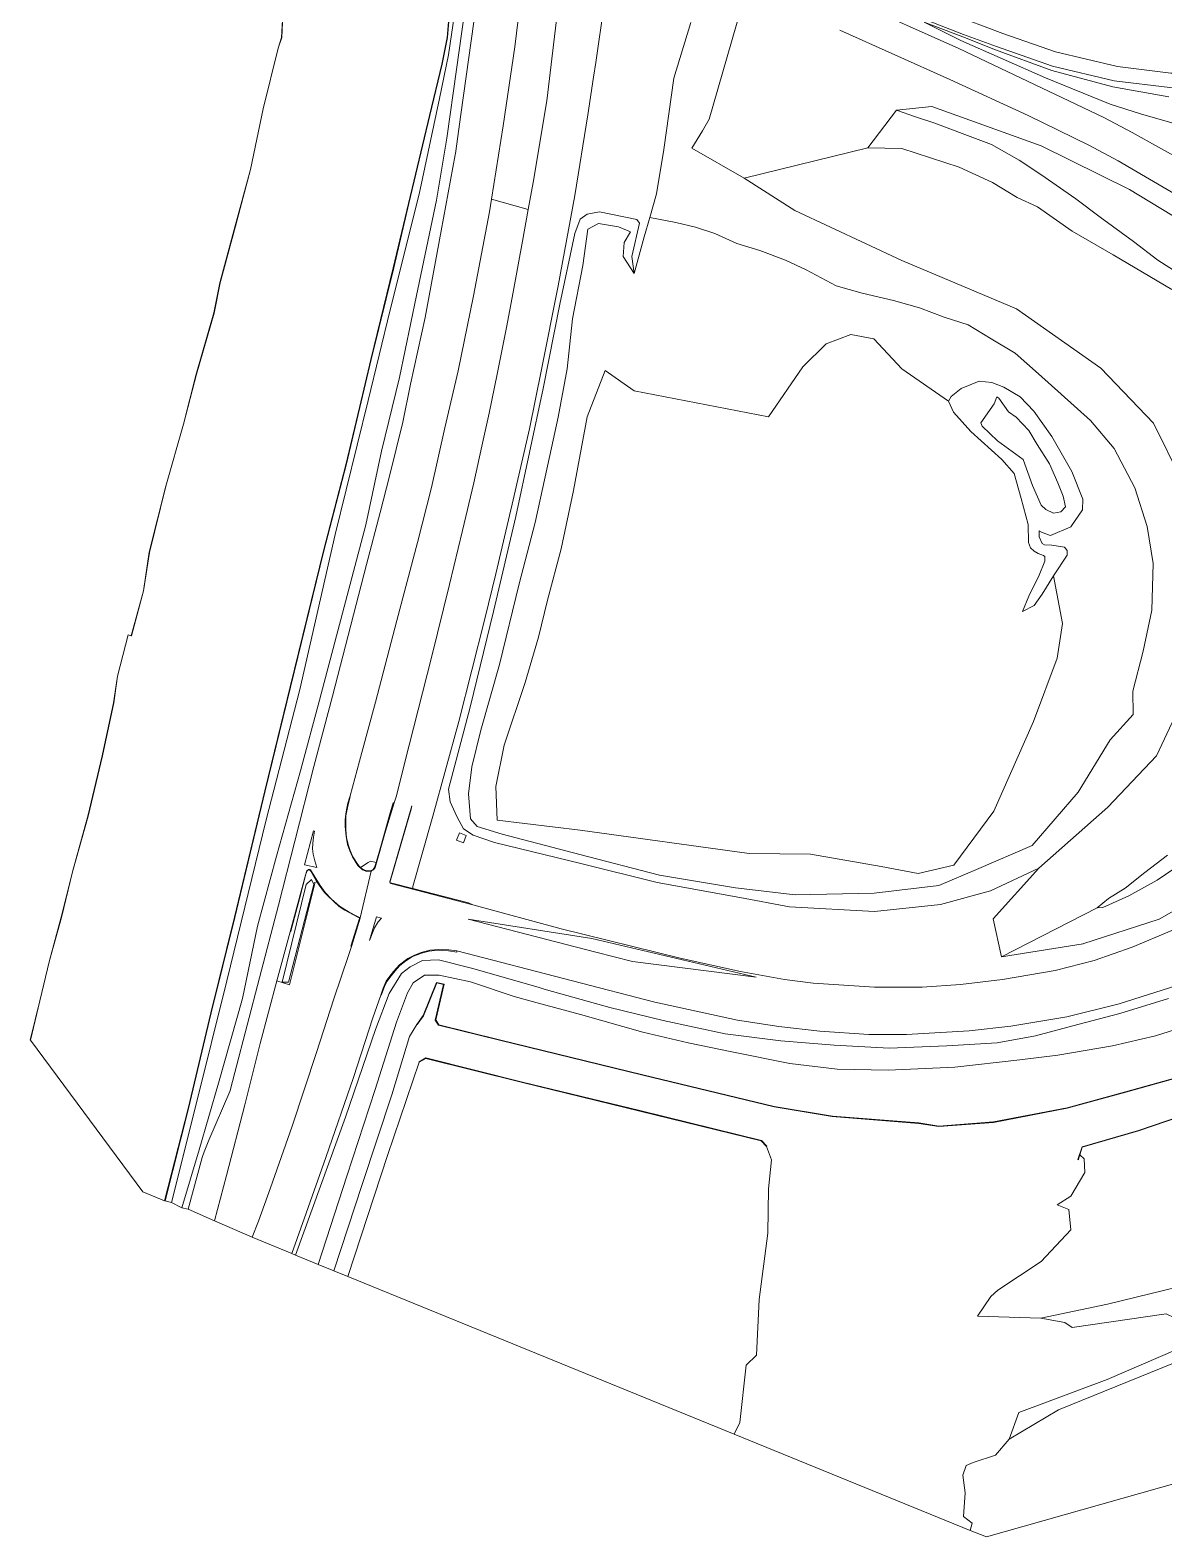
# Model space of a CAD drawing. Header units: metres. Extents: x 112942 to 118371, y 496117 to 499046.
# Drawn here: x 112942.3 to 113218.4, y 498330 to 498697 of the extents above; entities that cross this region are included whole.
import ezdxf

# ---------------------------------------------------------------- set-up
doc = ezdxf.new("R2010")
doc.units = ezdxf.units.M
doc.layers.add('B-WE-OG-TOPOKAART-G', color=253, linetype='Continuous', lineweight=18)

msp = doc.modelspace()

# ---------------------------------------------------------------- linework, layer by layer
at = {"layer": 'B-WE-OG-TOPOKAART-G'}
for points in [[(113029.065, 498465.331, 1.388), (113028.336, 498463.69, 1.379), (113027.718, 498461.964, 1.385), (113025.751, 498456.472, 1.343), (113021.054, 498441.873, 1.367), (113014.373, 498422.439, 1.289), (113009.534, 498408.846, 1.229), (113006.064, 498399.019, 1.214), (112996.396, 498403.022, 1.077), (112997.917, 498406.924, 1.148), (113000.878, 498415.043, 1.148), (113006.136, 498430.036, 1.151), (113012.04, 498447.95, 1.16), (113016.294, 498461.085, 1.175), (113019.871, 498471.591, 1.157), (113020.563, 498473.796, 1.184), (113022.719, 498480.671, 1.157), (113022.672, 498480.821, 1.157), (113025.414, 498492.143, 1.142), (113025.971, 498492.488, 1.157), (113026.313, 498493.043, 1.157), (113028.907, 498501.87, 1.172), (113030.987, 498508.776, 1.166), (113031.424, 498510.226, 1.142), (113034.643, 498522.817, 1.1), (113040.071, 498544.22, 1.091), (113044.437, 498561.942, 1.183), (113047.66, 498575.1, 1.183), (113050.347, 498586.78, 1.192), (113052.312, 498595.656, 1.168), (113054.082, 498603.75, 1.153), (113056.076, 498613.191, 1.126), (113058.365, 498624.563, 1.147), (113059.953, 498633.148, 1.168), (113062.235, 498645.606, 1.132), (113063.63, 498653.295, 1.094), (113064.826, 498659.887, 1.132), (113068.195, 498679.806, 1.159), (113082.471, 498799.805, 1.138)], [(113082.471, 498799.805, 1.138), (113068.195, 498679.806, 1.159), (113064.826, 498659.887, 1.132), (113063.63, 498653.295, 1.094), (113054.652, 498655.85, 1.034), (113057.486, 498673.684, 1.048), (113060.333, 498692.936, 1.009), (113063.104, 498715.67, 1.009), (113066.367, 498751.647, 0.988), (113067.536, 498767.452, 1.105), (113068.309, 498781.555, 1.117), (113068.5, 498787.064, 1.097), (113078.165, 498796.347, 0.932), (113082.501, 498800.222, 1.067), (113082.471, 498799.805, 1.138)], [(113063.104, 498715.67, 1.009), (113060.333, 498692.936, 1.009), (113057.486, 498673.684, 1.048), (113054.652, 498655.85, 1.034), (113054.157, 498652.733, 1.048), (113050.319, 498632.275, 1.048), (113046.565, 498613.995, 1.009), (113043.297, 498600.116, 0.985), (113040.045, 498585.627, 0.985), (113036.639, 498572.18, 1.006), (113031.64, 498553.199, 0.944), (113026.438, 498533.324, 1.001), (113023.116, 498521.05, 1.022), (113020.243, 498510.494, 1.022), (113020.175, 498510.267, 1.067), (113019.72, 498508.739, 0.992), (113019.485, 498507.518, 0.989), (113019.213, 498506.127, 0.983), (113019.028, 498504.651, 0.98), (113019.022, 498503.068, 0.98), (113019.248, 498500.707, 0.971), (113019.6, 498498.618, 1.01), (113020.148, 498497.096, 1.007), (113020.824, 498495.614, 1.049), (113022.129, 498493.557, 1.064), (113023.247, 498492.501, 1.064), (113024.327, 498492.101, 1.124), (113025.414, 498492.143, 1.142), (113022.672, 498480.821, 1.157), (113021.869, 498481.214, 1.157), (113020.02, 498482.175, 1.157), (113017.637, 498483.67, 1.157), (113015.697, 498485.347, 1.157), (113014.193, 498486.961, 1.157), (113012.976, 498488.685, 1.16), (113011.508, 498491.038, 1.166), (113010.594, 498492.48, 1.145), (113010.431, 498492.589, 1.142), (113010.1, 498492.588, 1.136), (113009.711, 498492.23, 1.136), (113009.343, 498491.218, 1.142), (113005.66, 498477.403, 1.099), (113002.394, 498465.461, 1.127)], [(113045.07, 498709.924, -0.494), (113043.904, 498695.198, -0.494), (113042.597, 498688.741, -0.494), (113039.544, 498676.212, -0.494), (113034.457, 498654.812, -0.494), (113030.76, 498639.134, -0.494), (113025.317, 498616.792, -0.494), (113022.499, 498605.077, -0.494), (113019.175, 498591.099, -0.494), (113013.737, 498570.178, -0.494), (113005.656, 498537.019, -0.494), (112999.463, 498511.753, -0.494), (112992.094, 498480.926, -0.494), (112986.334, 498457.653, -0.494), (112980.776, 498434.349, -0.494), (112975.066, 498411.846, -0.494), (112969.736, 498414.051, -0.494), (112942.361, 498451.021, -0.326), (112944.689, 498460.534, -0.309), (112947.037, 498470.382, -0.288), (112949.917, 498480.902, -0.287), (112952.667, 498491.958, -0.218), (112956.41, 498505.552, -0.359), (112959.944, 498520.271, -0.28), (112962.688, 498533.189, -0.193), (112963.611, 498539.646, -0.221), (112966.2, 498549.685, -0.103), (112966.99, 498549.443, -0.284), (112969.96, 498560.402, -0.37), (112971.379, 498569.808, -0.303), (112975.396, 498585.925, -0.364), (112979.685, 498601.022, -0.293), (112982.839, 498613.197, -0.332), (112987.141, 498628.109, -0.33), (112988.586, 498635.42, -0.361), (112992.296, 498649.292, -0.437), (112996.009, 498663.036, -0.379), (112999.103, 498677.818, -0.308), (113002.753, 498692.614, -0.341), (113003.579, 498695.233, -0.299), (113003.954, 498702.334, -0.323)], [(113045.17, 498709.916, -0.213), (113044.003, 498695.184, -0.22), (113042.695, 498688.719, -0.223), (113039.641, 498676.189, -0.207), (113034.554, 498654.789, -0.207), (113030.857, 498639.111, -0.21), (113025.414, 498616.768, -0.22), (113022.596, 498605.054, -0.197), (113019.272, 498591.075, -0.21), (113013.834, 498570.154, -0.183), (113005.753, 498536.995, -0.187), (112999.56, 498511.729, -0.14), (112992.191, 498480.902, -0.173), (112986.431, 498457.629, -0.127), (112980.873, 498434.325, -0.09), (112975.163, 498411.821, -0.153), (112975.066, 498411.846, -0.494), (112980.776, 498434.349, -0.494), (112986.334, 498457.653, -0.494), (112992.094, 498480.926, -0.494), (112999.463, 498511.753, -0.494), (113005.656, 498537.019, -0.494), (113013.737, 498570.178, -0.494), (113019.175, 498591.099, -0.494), (113022.499, 498605.077, -0.494), (113025.317, 498616.792, -0.494), (113030.76, 498639.134, -0.494), (113034.457, 498654.812, -0.494), (113039.544, 498676.212, -0.494), (113042.597, 498688.741, -0.494), (113043.904, 498695.198, -0.494), (113045.07, 498709.924, -0.494)], [(113045.702, 498700.883, -0.25), (113044.241, 498690.962, -0.193), (113041.984, 498680.386, -0.213), (113037.036, 498657.034, -0.157), (113029.99, 498628.913, -0.263), (113024.681, 498606.803, -0.27), (113016.585, 498574.154, -0.26), (113007.975, 498536.42, -0.203), (112999.796, 498504.646, -0.153), (112990.218, 498465.413, -0.177), (112982.68, 498435.088, -0.153), (112976.758, 498411.471, -0.153), (112975.163, 498411.821, -0.153), (112980.873, 498434.325, -0.09), (112986.431, 498457.629, -0.127), (112992.191, 498480.902, -0.173), (112999.56, 498511.729, -0.14), (113005.753, 498536.995, -0.187), (113013.834, 498570.154, -0.183), (113019.272, 498591.075, -0.21), (113022.596, 498605.054, -0.197), (113025.414, 498616.768, -0.22), (113030.857, 498639.111, -0.21), (113034.554, 498654.789, -0.207), (113039.641, 498676.189, -0.207), (113042.695, 498688.719, -0.223), (113044.003, 498695.184, -0.22), (113045.17, 498709.916, -0.213)], [(113048.775, 498706.012, 0.777), (113046.188, 498687.394, 0.73), (113043.817, 498670.688, 0.753), (113041.275, 498655.613, 0.86), (113036.385, 498632.366, 0.837), (113032.261, 498612.386, 0.82), (113027.927, 498594.488, 0.837), (113024.073, 498576.549, 0.937), (113018.395, 498555.011, 0.933), (113012.794, 498533.828, 0.85), (113008.198, 498516.608, 0.903), (113002.305, 498495.839, 0.887), (112997.698, 498478.797, 0.863), (112994.014, 498461.135, 0.863), (112988.204, 498440.555, 0.837), (112983.507, 498424.248, 0.847), (112979.235, 498410.122, 0.79), (112976.758, 498411.471, -0.153), (112982.68, 498435.088, -0.153), (112990.218, 498465.413, -0.177), (112999.796, 498504.646, -0.153), (113007.975, 498536.42, -0.203), (113016.585, 498574.154, -0.26), (113024.681, 498606.803, -0.27), (113029.99, 498628.913, -0.263), (113037.036, 498657.034, -0.157), (113041.984, 498680.386, -0.213), (113044.241, 498690.962, -0.193), (113045.702, 498700.883, -0.25)], [(113051.021, 498703.654, 0.823), (113047.221, 498676.463, 0.883), (113045.904, 498666.945, 0.889), (113045.799, 498666.658, 0.892), (113042.457, 498648.091, 0.925), (113038.567, 498626.981, 0.961), (113034.973, 498610.76, 1.006), (113033.064, 498601.495, 1.006), (113029.869, 498588.361, 1.006), (113027.565, 498579.484, 1.006), (113024.221, 498566.821, 1), (113015.925, 498534.787, 0.971), (113011.436, 498517.686, 1.013), (113006.783, 498499.491, 0.971), (113002.778, 498483.872, 0.983), (112998.168, 498466.137, 0.98), (112992.187, 498443.091, 1.001), (112991.057, 498438.754, 1.034), (112990.977, 498438.485, 1.034), (112985.817, 498426.668, 0.935), (112984.704, 498423.83, 0.938), (112984.212, 498422.391, 0.953), (112980.789, 498409.788, 0.908), (112979.235, 498410.122, 0.79), (112983.507, 498424.248, 0.847), (112988.204, 498440.555, 0.837), (112994.014, 498461.135, 0.863), (112997.698, 498478.797, 0.863), (113002.305, 498495.839, 0.887), (113008.198, 498516.608, 0.903), (113012.794, 498533.828, 0.85), (113018.395, 498555.011, 0.933), (113024.073, 498576.549, 0.937), (113027.927, 498594.488, 0.837), (113032.261, 498612.386, 0.82), (113036.385, 498632.366, 0.837), (113041.275, 498655.613, 0.86), (113043.817, 498670.688, 0.753), (113046.188, 498687.394, 0.73), (113048.775, 498706.012, 0.777)], [(113143.371, 498706.298, 6.571), (113169.678, 498695.967, 6.044), (113177.662, 498693.005, 5.862), (113191.33, 498688.198, 5.507), (113206.32, 498684.652, 5.131), (113219.903, 498683.067, 4.797), (113233.319, 498682.992, 4.466)], [(113300.948, 498699.876, 2.686), (113291.835, 498696.686, 2.95), (113278.904, 498691.765, 3.357), (113267.177, 498688.079, 3.647), (113255.116, 498685.331, 3.929), (113243.154, 498683.739, 4.209), (113233.319, 498682.992, 4.466), (113219.903, 498683.067, 4.797), (113206.32, 498684.652, 5.131), (113191.33, 498688.198, 5.507), (113177.662, 498693.005, 5.862), (113169.678, 498695.967, 6.044), (113143.371, 498706.298, 6.571)], [(112942.361, 498451.021, -0.326), (112942.312, 498451.033, 0.064), (112944.64, 498460.546, 0.064), (112946.989, 498470.394, 0.064), (112949.869, 498480.915, 0.064), (112952.619, 498491.971, 0.064), (112956.362, 498505.564, 0.064), (112959.895, 498520.282, 0.064), (112962.639, 498533.198, 0.064), (112963.562, 498539.656, 0.064), (112966.165, 498549.748, 0.064), (112966.955, 498549.506, 0.064), (112969.911, 498560.412, 0.064), (112971.33, 498569.818, 0.064), (112975.348, 498585.938, 0.064), (112979.637, 498601.035, 0.064), (112982.791, 498613.21, 0.064), (112987.092, 498628.121, 0.064), (112988.537, 498635.431, 0.064), (112992.248, 498649.305, 0.064), (112995.96, 498663.048, 0.064), (112999.054, 498677.829, 0.064), (113002.705, 498692.628, 0.064), (113003.529, 498695.242, 0.064), (113003.904, 498702.34, 0.064)], [(113003.954, 498702.334, -0.323), (113003.579, 498695.233, -0.299), (113002.753, 498692.614, -0.341), (112999.103, 498677.818, -0.308), (112996.009, 498663.036, -0.379), (112992.296, 498649.292, -0.437), (112988.586, 498635.42, -0.361), (112987.141, 498628.109, -0.33), (112982.839, 498613.197, -0.332), (112979.685, 498601.022, -0.293), (112975.396, 498585.925, -0.364), (112971.379, 498569.808, -0.303), (112969.96, 498560.402, -0.37), (112966.99, 498549.443, -0.284), (112966.2, 498549.685, -0.103), (112963.611, 498539.646, -0.221), (112962.688, 498533.189, -0.193), (112959.944, 498520.271, -0.28), (112956.41, 498505.552, -0.359), (112952.667, 498491.958, -0.218), (112949.917, 498480.902, -0.287), (112947.037, 498470.382, -0.288), (112944.689, 498460.534, -0.309), (112942.361, 498451.021, -0.326)], [(113002.394, 498465.461, 1.127), (112998.317, 498450.152, 1.127), (112994.586, 498435.226, 1.115), (112990.133, 498417.994, 1.112), (112987.228, 498406.986, 1.127), (112980.789, 498409.788, 0.908), (112984.212, 498422.391, 0.953), (112984.704, 498423.83, 0.938), (112985.817, 498426.668, 0.935), (112990.977, 498438.485, 1.034), (112991.057, 498438.754, 1.034), (112992.187, 498443.091, 1.001), (112998.168, 498466.137, 0.98), (113002.778, 498483.872, 0.983), (113006.783, 498499.491, 0.971), (113011.436, 498517.686, 1.013), (113015.925, 498534.787, 0.971), (113024.221, 498566.821, 1), (113027.565, 498579.484, 1.006), (113029.869, 498588.361, 1.006), (113033.064, 498601.495, 1.006), (113034.973, 498610.76, 1.006), (113038.567, 498626.981, 0.961), (113042.457, 498648.091, 0.925), (113045.799, 498666.658, 0.892), (113045.904, 498666.945, 0.889), (113047.221, 498676.463, 0.883), (113051.021, 498703.654, 0.823)], [(113082.153, 498703.226, 1.303), (113080.089, 498689.158, 1.34), (113079.556, 498685.522, 1.372), (113078.17, 498676.356, 1.369), (113074.98, 498656.752, 1.348), (113070.925, 498634.724, 1.378), (113066.888, 498614.338, 1.378), (113063.919, 498599.868, 1.384), (113059.744, 498581.579, 1.396), (113055.746, 498564.6, 1.396), (113053.096, 498553.622, 1.387), (113046.693, 498528.634, 1.31), (113040.4, 498505.54, 1.307), (113035.547, 498488.457, 1.436), (113035.503, 498487.972, 1.463), (113030.107, 498489.289, 1.412), (113029.95, 498489.418, 1.436), (113035.11, 498507.225, 1.37), (113035.269, 498508.087, 1.25), (113029.883, 498489.52, 1.247), (113030.004, 498489.234, 1.247), (113030.159, 498489.162, 1.253), (113040.501, 498486.508, 1.325), (113050.153, 498483.963, 1.383), (113071.636, 498478.074, 1.458), (113100.607, 498470.928, 1.519), (113115.318, 498467.703, 1.466), (113126.02, 498465.762, 1.456), (113133.057, 498464.848, 1.477), (113147.941, 498463.937, 1.52), (113159.595, 498463.916, 1.567), (113168.954, 498464.565, 1.66), (113179.165, 498465.776, 1.766), (113191.941, 498467.947, 1.953), (113201.478, 498470.373, 2.076), (113210.725, 498473.614, 2.248), (113220.366, 498477.694, 2.361)], [(113220.366, 498477.694, 2.361), (113210.725, 498473.614, 2.248), (113201.478, 498470.373, 2.076), (113191.941, 498467.947, 1.953), (113179.165, 498465.776, 1.766), (113168.954, 498464.565, 1.66), (113159.595, 498463.916, 1.567), (113147.941, 498463.937, 1.52), (113133.057, 498464.848, 1.477), (113126.02, 498465.762, 1.456), (113115.318, 498467.703, 1.466), (113100.607, 498470.928, 1.519), (113071.636, 498478.074, 1.458), (113050.153, 498483.963, 1.383), (113049.08, 498484.426, 1.502), (113035.503, 498487.972, 1.463), (113035.547, 498488.457, 1.436), (113040.4, 498505.54, 1.307), (113046.693, 498528.634, 1.31), (113053.096, 498553.622, 1.387), (113055.746, 498564.6, 1.396), (113059.744, 498581.579, 1.396), (113063.919, 498599.868, 1.384), (113066.888, 498614.338, 1.378), (113070.925, 498634.724, 1.378), (113074.98, 498656.752, 1.348), (113078.17, 498676.356, 1.369), (113079.556, 498685.522, 1.372), (113080.089, 498689.158, 1.34), (113082.153, 498703.226, 1.303)], [(113238.321, 498641.08, 7.054), (113210.084, 498658.207, 7.016), (113188.576, 498668.867, 6.759), (113161.906, 498678.375, 6.723), (113153.304, 498677.506, 6.501), (113146.351, 498668.351, 6.167), (113116.263, 498660.952, 3.686), (113103.46, 498668.248, 4.119), (113106.104, 498672.501, 5.112), (113107.688, 498675.301, 5.746), (113115.388, 498702.032, 6.607)], [(113115.388, 498702.032, 6.607), (113107.688, 498675.301, 5.746), (113106.104, 498672.501, 5.112), (113103.46, 498668.248, 4.119), (113116.263, 498660.952, 3.686), (113128.592, 498653.096, 3.518), (113154.633, 498640.939, 3.595)], [(113223.539, 498664.907, 7.016), (113210.768, 498672.116, 6.987), (113203.831, 498675.715, 6.826), (113168.504, 498692.524, 6.718), (113142.313, 498704.257, 6.598)], [(113142.313, 498704.257, 6.598), (113168.504, 498692.524, 6.718), (113203.831, 498675.715, 6.826), (113210.768, 498672.116, 6.987), (113223.539, 498664.907, 7.016)], [(113103.226, 498698.85, 1.384), (113099.097, 498685.292, 1.168), (113096.648, 498667.943, 1.37), (113094.905, 498657.152, 1.319), (113093.249, 498651.341, 1.139), (113091.909, 498646.637, 0.994), (113089.447, 498637.742, 0.083), (113088.848, 498641.899, 0.613), (113090.718, 498650.015, 0.781), (113090.063, 498650.91, 0.766), (113080.977, 498652.768, 0.838), (113077.996, 498652.18, 0.949), (113076.312, 498650.987, 1.048), (113074.978, 498647.446, 1.228), (113071.367, 498630.292, 1.312), (113067.256, 498609.7, 1.273), (113060.625, 498578.54, 1.309), (113055.171, 498555.398, 1.348), (113049.527, 498532.117, 1.346), (113044.189, 498512.103, 1.355), (113044.58, 498509.06, 1.322), (113046.252, 498505.475, 1.28), (113047.884, 498502.48, 1.22), (113050.234, 498500.898, 1.172), (113055.453, 498499.135, 1.038), (113076.428, 498494.001, 0.903), (113095.015, 498489.368, 1.072), (113115.156, 498485.73, 1.125), (113127.242, 498483.49, 1.291), (113147.967, 498482.338, 1.624), (113164.053, 498484.018, 1.838), (113176.195, 498487.348, 2.056), (113188.007, 498492.869, 2.381), (113176.875, 498480.539, 1.682), (113178.869, 498471.264, 1.64), (113198.757, 498474.463, 1.769), (113198.747, 498474.449, 1.779), (113217.292, 498480.483, 2.057), (113232.253, 498488.991, 2.512)], [(113226.212, 498540.59, 3.909), (113216.627, 498520.24, 3.058), (113204.765, 498507.783, 2.592), (113188.007, 498492.869, 2.381), (113176.195, 498487.348, 2.056), (113164.053, 498484.018, 1.838), (113147.967, 498482.338, 1.624), (113127.242, 498483.49, 1.291), (113115.156, 498485.73, 1.125), (113095.015, 498489.368, 1.072), (113076.428, 498494.001, 0.903), (113055.453, 498499.135, 1.038), (113050.234, 498500.898, 1.172), (113047.884, 498502.48, 1.22), (113046.252, 498505.475, 1.28), (113044.58, 498509.06, 1.322), (113044.189, 498512.103, 1.355), (113049.527, 498532.117, 1.346), (113055.171, 498555.398, 1.348), (113060.625, 498578.54, 1.309), (113067.256, 498609.7, 1.273), (113071.367, 498630.292, 1.312), (113074.978, 498647.446, 1.228), (113076.312, 498650.987, 1.048), (113077.996, 498652.18, 0.949), (113080.977, 498652.768, 0.838), (113090.063, 498650.91, 0.766), (113090.718, 498650.015, 0.781), (113088.848, 498641.899, 0.613), (113089.447, 498637.742, 0.083), (113086.737, 498641.872, 0.053), (113086.972, 498645.32, 0.113), (113088.547, 498647.891, 0.117), (113085.59, 498649.126, 0.117), (113080.73, 498649.877, 0.25), (113078.171, 498648.492, 0.267), (113076.96, 498639.715, 0.057), (113074.432, 498626.663, 0.023), (113073.133, 498614.5, -0.503), (113070.89, 498602.728, -0.59), (113068.916, 498593.411, -0.603), (113065.325, 498577.061, -0.533), (113061.392, 498562.107, -0.437), (113056.64, 498542.513, -0.38), (113052.116, 498526.515, -0.31), (113049.873, 498517.538, -0.193), (113049.06, 498510.969, -0.07), (113049.583, 498504.935, 0.2), (113051.167, 498503.043, 0.25), (113057.278, 498501.207, 0.32), (113076.194, 498496.218, 0.374), (113095.633, 498491.199, 0.627), (113114.128, 498488.074, 0.733), (113128.679, 498486.373, 0.813), (113147.902, 498486.774, 0.876), (113163.644, 498488.687, 0.983), (113172.799, 498492.538, 0.938), (113186.333, 498498.373, 1.15), (113197.548, 498511.399, 0.988), (113205.378, 498524.166, 0.76), (113210.975, 498530.354, 0.971), (113210.886, 498536.039, 1.111), (113213.395, 498545.753, 1.051), (113215.494, 498555.697, 1.402), (113215.868, 498567.062, 1.809), (113214.388, 498576.137, 1.922), (113211.368, 498585.51, 1.96), (113206.35, 498595.104, 2.048), (113200.61, 498601.915, 2.104), (113193.43, 498608.333, 2.168), (113187.919, 498613.29, 2.155), (113182.235, 498618.336, 2.111), (113176.356, 498621.817, 2.187), (113170.761, 498625.24, 2.165), (113164.933, 498627.078, 2.09), (113158.963, 498629.357, 1.98), (113152.633, 498631.164, 1.975), (113145.001, 498632.97, 1.915), (113138.641, 498634.761, 1.94), (113131.307, 498638.645, 1.846), (113126.308, 498641.017, 1.777), (113120.057, 498643.332, 1.749), (113114.403, 498645.068, 1.703), (113109.048, 498647.486, 1.614), (113104.406, 498649.051, 1.58), (113099.572, 498650.132, 1.392), (113093.249, 498651.341, 1.139), (113094.905, 498657.152, 1.319), (113096.648, 498667.943, 1.37), (113099.097, 498685.292, 1.168), (113103.226, 498698.85, 1.384)], [(113139.514, 498697.016, 6.577), (113166.333, 498685, 6.723), (113185.425, 498676.203, 6.826), (113200.206, 498669.007, 6.892), (113207.331, 498665.181, 6.93), (113222.608, 498656.253, 7.005)], [(113222.608, 498656.253, 7.005), (113207.331, 498665.181, 6.93), (113200.206, 498669.007, 6.892), (113185.425, 498676.203, 6.826), (113166.333, 498685, 6.723), (113139.514, 498697.016, 6.577)], [(113219.657, 498680.782, 4.766), (113206.008, 498683.194, 5.216), (113191.145, 498687.191, 5.547), (113177.406, 498692.252, 5.929), (113169.52, 498695.411, 6.116), (113160.047, 498698.928, 6.375), (113168.973, 498694.496, 6.505), (113189.642, 498685.36, 6.776), (113205.408, 498678.955, 6.717), (113212.771, 498676.614, 6.679), (113220.398, 498674.406, 6.891)], [(113220.398, 498674.406, 6.891), (113212.771, 498676.614, 6.679), (113205.408, 498678.955, 6.717), (113189.642, 498685.36, 6.776), (113168.973, 498694.496, 6.505), (113160.047, 498698.928, 6.375), (113169.52, 498695.411, 6.116), (113177.406, 498692.252, 5.929), (113191.145, 498687.191, 5.547), (113206.008, 498683.194, 5.216), (113219.657, 498680.782, 4.766)], [(113233.133, 498686.519, 4.402), (113220.144, 498686.564, 4.714), (113207.158, 498688.15, 5.043), (113192.047, 498691.699, 5.432), (113179.204, 498696.226, 5.754), (113170.629, 498699.436, 6.006)], [(113170.629, 498699.436, 6.006), (113179.204, 498696.226, 5.754), (113192.047, 498691.699, 5.432), (113207.158, 498688.15, 5.043), (113220.144, 498686.564, 4.714), (113233.133, 498686.519, 4.402)], [(113220.357, 498633.872, 9.343), (113206.127, 498642.314, 9.158), (113196.125, 498648.083, 8.831), (113187.689, 498653.953, 8.61), (113182.754, 498656.248, 8.251), (113176.693, 498659.888, 7.951), (113168.598, 498663.614, 7.574), (113154.667, 498668.17, 6.833), (113146.351, 498668.351, 6.167), (113153.304, 498677.506, 6.501), (113157.935, 498675.93, 6.913), (113162.685, 498674.33, 7.313), (113169.967, 498671.609, 7.514), (113176.474, 498669.137, 7.831), (113183.173, 498665.314, 8.137), (113188.506, 498661.823, 8.438), (113197.038, 498655.891, 8.907), (113202.973, 498651.431, 9.161), (113211.086, 498645.563, 9.354), (113216.964, 498641.009, 9.462), (113226.617, 498634.841, 9.558)], [(113226.617, 498634.841, 9.558), (113216.964, 498641.009, 9.462), (113211.086, 498645.563, 9.354), (113202.973, 498651.431, 9.161), (113197.038, 498655.891, 8.907), (113188.506, 498661.823, 8.438), (113183.173, 498665.314, 8.137), (113176.474, 498669.137, 7.831), (113169.967, 498671.609, 7.514), (113162.685, 498674.33, 7.313), (113157.935, 498675.93, 6.913), (113153.304, 498677.506, 6.501), (113161.906, 498678.375, 6.723), (113188.576, 498668.867, 6.759), (113210.084, 498658.207, 7.016), (113238.321, 498641.08, 7.054)], [(113222.841, 498587.289, 4.424), (113215.938, 498601.282, 4.377), (113203.124, 498614.659, 4.405), (113182.552, 498629.158, 4.023), (113154.633, 498640.939, 3.595), (113128.592, 498653.096, 3.518), (113116.263, 498660.952, 3.686), (113146.351, 498668.351, 6.167), (113154.667, 498668.17, 6.833), (113168.598, 498663.614, 7.574), (113176.693, 498659.888, 7.951), (113182.754, 498656.248, 8.251), (113187.689, 498653.953, 8.61), (113196.125, 498648.083, 8.831), (113206.127, 498642.314, 9.158), (113220.357, 498633.872, 9.343)], [(113030.987, 498508.776, 1.166), (113030.707, 498508.831, 1.199), (113029.976, 498506.378, 1.25), (113027.815, 498498.458, 1.244), (113026.562, 498494.297, 1.244), (113025.222, 498494.553, 1.241), (113024.647, 498494.302, 1.19), (113022.791, 498493.082, 1.157), (113022.523, 498493.31, 1.178), (113022.139, 498493.742, 1.178), (113020.916, 498495.651, 1.127), (113020.223, 498497.15, 1.124), (113019.752, 498498.66, 1.124), (113019.395, 498500.366, 1.067), (113019.231, 498502.204, 1.064), (113019.177, 498503.971, 1.07), (113019.244, 498505.613, 1.07), (113019.812, 498508.393, 1.094), (113020.25, 498510.242, 1.067), (113020.175, 498510.267, 1.067), (113020.243, 498510.494, 1.022), (113023.116, 498521.05, 1.022), (113026.438, 498533.324, 1.001), (113031.64, 498553.199, 0.944), (113036.639, 498572.18, 1.006), (113040.045, 498585.627, 0.985), (113043.297, 498600.116, 0.985), (113046.565, 498613.995, 1.009), (113050.319, 498632.275, 1.048), (113054.157, 498652.733, 1.048), (113054.652, 498655.85, 1.034), (113063.63, 498653.295, 1.094), (113062.235, 498645.606, 1.132), (113059.953, 498633.148, 1.168), (113058.365, 498624.563, 1.147), (113056.076, 498613.191, 1.126), (113054.082, 498603.75, 1.153), (113052.312, 498595.656, 1.168), (113050.347, 498586.78, 1.192), (113047.66, 498575.1, 1.183), (113044.437, 498561.942, 1.183), (113040.071, 498544.22, 1.091), (113034.643, 498522.817, 1.1), (113031.424, 498510.226, 1.142), (113030.987, 498508.776, 1.166)], [(113197.548, 498511.399, 0.988), (113186.333, 498498.373, 1.15), (113172.799, 498492.538, 0.938), (113163.644, 498488.687, 0.983), (113147.902, 498486.774, 0.876), (113128.679, 498486.373, 0.813), (113114.128, 498488.074, 0.733), (113095.633, 498491.199, 0.627), (113076.194, 498496.218, 0.374), (113057.278, 498501.207, 0.32), (113051.167, 498503.043, 0.25), (113049.583, 498504.935, 0.2), (113049.06, 498510.969, -0.07), (113049.873, 498517.538, -0.193), (113052.116, 498526.515, -0.31), (113056.64, 498542.513, -0.38), (113061.392, 498562.107, -0.437), (113065.325, 498577.061, -0.533), (113068.916, 498593.411, -0.603), (113070.89, 498602.728, -0.59), (113073.133, 498614.5, -0.503), (113074.432, 498626.663, 0.023), (113076.96, 498639.715, 0.057), (113078.171, 498648.492, 0.267), (113080.73, 498649.877, 0.25), (113085.59, 498649.126, 0.117), (113088.547, 498647.891, 0.117), (113086.972, 498645.32, 0.113), (113086.737, 498641.872, 0.053), (113089.447, 498637.742, 0.083), (113091.909, 498646.637, 0.994), (113093.249, 498651.341, 1.139), (113099.572, 498650.132, 1.392), (113104.406, 498649.051, 1.58), (113109.048, 498647.486, 1.614), (113114.403, 498645.068, 1.703), (113120.057, 498643.332, 1.749), (113126.308, 498641.017, 1.777), (113131.307, 498638.645, 1.846), (113138.641, 498634.761, 1.94), (113145.001, 498632.97, 1.915), (113152.633, 498631.164, 1.975), (113158.963, 498629.357, 1.98), (113164.933, 498627.078, 2.09), (113170.761, 498625.24, 2.165), (113176.356, 498621.817, 2.187), (113182.235, 498618.336, 2.111), (113187.919, 498613.29, 2.155), (113193.43, 498608.333, 2.168), (113200.61, 498601.915, 2.104), (113206.35, 498595.104, 2.048), (113211.368, 498585.51, 1.96), (113214.388, 498576.137, 1.922), (113215.868, 498567.062, 1.809), (113215.494, 498555.697, 1.402), (113213.395, 498545.753, 1.051), (113210.886, 498536.039, 1.111), (113210.975, 498530.354, 0.971), (113205.378, 498524.166, 0.76), (113197.548, 498511.399, 0.988)], [(113154.633, 498640.939, 3.595), (113182.552, 498629.158, 4.023), (113203.124, 498614.659, 4.405), (113215.938, 498601.282, 4.377), (113222.841, 498587.289, 4.424)], [(113066.141, 498549.148, -0.76), (113062.856, 498538.131, -0.657), (113057.738, 498522.836, -0.703), (113055.76, 498512.785, -0.717), (113056.031, 498504.609, 0.113), (113076.274, 498502.111, 0.217), (113117.437, 498496.479, 0.164), (113132.41, 498496.31, 0.447), (113149.569, 498493.26, 0.669), (113158.634, 498491.604, 0.8), (113167.289, 498493.632, 0.83), (113177.002, 498506.79, 0.346), (113186.677, 498528.631, 0.524), (113192.441, 498544.039, 0.679), (113193.728, 498552.468, 0.831), (113191.597, 498564.077, 1.536), (113194.881, 498569.136, 1.674), (113194.91, 498570.275, 1.668), (113194.242, 498571.087, 1.704), (113191.194, 498571.548, 1.788), (113189.377, 498571.62, 1.737), (113188.818, 498572.004, 1.695), (113188.056, 498573.598, 1.689), (113188.104, 498575.076, 1.842), (113188.8, 498574.638, 1.842), (113190.836, 498573.879, 1.842), (113195.759, 498576.022, 1.842), (113198.619, 498580.146, 1.749), (113198.746, 498582.774, 1.764), (113196.012, 498589.468, 1.767), (113191.199, 498597.991, 2.001), (113186.741, 498604.194, 2.115), (113183.488, 498607.673, 2.106), (113179.486, 498610.015, 2.109), (113176.586, 498611.175, 2.079), (113173.495, 498611.519, 2.073), (113169.098, 498609.71, 1.959), (113166.637, 498607.775, 1.752), (113166.007, 498606.618, 1.608), (113154.605, 498614.542, 1.419), (113147.82, 498621.849, 1.557), (113142.234, 498622.882, 1.652), (113136.175, 498620.636, 1.611), (113130.549, 498614.99, 1.42), (113122.141, 498602.819, 1.088), (113089.44, 498609.118, 0.32), (113082.383, 498614.089, -0.49), (113077.984, 498602.849, -0.76), (113074.64, 498584.846, -0.737), (113071.626, 498570.63, -0.737), (113068.294, 498558.138, -0.76), (113066.141, 498549.148, -0.76)], [(113192.441, 498544.039, 0.679), (113186.677, 498528.631, 0.524), (113177.002, 498506.79, 0.346), (113167.289, 498493.632, 0.83), (113158.634, 498491.604, 0.8), (113149.569, 498493.26, 0.669), (113132.41, 498496.31, 0.447), (113117.437, 498496.479, 0.164), (113076.274, 498502.111, 0.217), (113056.031, 498504.609, 0.113), (113055.76, 498512.785, -0.717), (113057.738, 498522.836, -0.703), (113062.856, 498538.131, -0.657), (113066.141, 498549.148, -0.76), (113068.294, 498558.138, -0.76), (113071.626, 498570.63, -0.737), (113074.64, 498584.846, -0.737), (113077.984, 498602.849, -0.76), (113082.383, 498614.089, -0.49), (113089.44, 498609.118, 0.32), (113122.141, 498602.819, 1.088), (113130.549, 498614.99, 1.42), (113136.175, 498620.636, 1.611), (113142.234, 498622.882, 1.652), (113147.82, 498621.849, 1.557), (113154.605, 498614.542, 1.419), (113166.007, 498606.618, 1.608), (113167.202, 498603.958, 1.656), (113171.43, 498599.208, 1.83), (113178.945, 498592.417, 1.878), (113182.022, 498588.98, 1.836), (113183.655, 498582.911, 1.539), (113185.37, 498576.609, 1.188), (113185.468, 498572.231, 1.044), (113185.968, 498570.928, 0.987), (113186.84, 498570.082, 0.978), (113187.858, 498569.515, 0.954), (113189.165, 498569.074, 0.993), (113189.484, 498568.801, 0.948), (113189.44, 498567.663, 0.969), (113188.086, 498564.244, 0.858), (113185.541, 498559.102, 0.894), (113184.033, 498555.421, 0.945), (113186.819, 498556.861, 1.335), (113188.831, 498559.628, 1.422), (113191.597, 498564.077, 1.536), (113193.728, 498552.468, 0.831), (113192.441, 498544.039, 0.679)], [(113179.486, 498610.015, 2.109), (113183.488, 498607.673, 2.106), (113186.741, 498604.194, 2.115), (113191.199, 498597.991, 2.001), (113196.012, 498589.468, 1.767), (113198.746, 498582.774, 1.764), (113198.619, 498580.146, 1.749), (113195.759, 498576.022, 1.842), (113190.836, 498573.879, 1.842), (113188.8, 498574.638, 1.842), (113188.104, 498575.076, 1.842), (113188.056, 498573.598, 1.689), (113188.818, 498572.004, 1.695), (113189.377, 498571.62, 1.737), (113191.194, 498571.548, 1.788), (113194.242, 498571.087, 1.704), (113194.91, 498570.275, 1.668), (113194.881, 498569.136, 1.674), (113191.597, 498564.077, 1.536), (113188.831, 498559.628, 1.422), (113186.819, 498556.861, 1.335), (113184.033, 498555.421, 0.945), (113185.541, 498559.102, 0.894), (113188.086, 498564.244, 0.858), (113189.44, 498567.663, 0.969), (113189.484, 498568.801, 0.948), (113189.165, 498569.074, 0.993), (113187.858, 498569.515, 0.954), (113186.84, 498570.082, 0.978), (113185.968, 498570.928, 0.987), (113185.468, 498572.231, 1.044), (113185.37, 498576.609, 1.188), (113183.655, 498582.911, 1.539), (113182.022, 498588.98, 1.836), (113178.945, 498592.417, 1.878), (113171.43, 498599.208, 1.83), (113167.202, 498603.958, 1.656), (113166.007, 498606.618, 1.608), (113166.637, 498607.775, 1.752), (113169.098, 498609.71, 1.959), (113173.495, 498611.519, 2.073), (113176.586, 498611.175, 2.079), (113179.486, 498610.015, 2.109)], [(113189.669, 498580.264, 3.027), (113188.529, 498581.272, 3.012), (113186.443, 498586.099, 2.955), (113184.141, 498592.435, 2.946), (113177.964, 498596.95, 3.024), (113174.198, 498600.569, 3.018), (113173.869, 498601.359, 3.069), (113177.098, 498606.001, 3.195), (113177.766, 498607.687, 3.228), (113178.262, 498607.338, 3.285), (113180.628, 498604.001, 3.414), (113182.514, 498602.712, 3.408), (113185.575, 498599.5, 3.393), (113187.568, 498596.097, 3.129), (113190.619, 498591.413, 2.973), (113192.635, 498586.711, 3.015), (113193.926, 498583.472, 3.063), (113194.476, 498580.861, 3), (113193.345, 498579.719, 2.922), (113191.592, 498579.365, 2.973), (113189.669, 498580.264, 3.027)], [(113189.669, 498580.264, 3.027), (113191.592, 498579.365, 2.973), (113193.345, 498579.719, 2.922), (113194.476, 498580.861, 3), (113193.926, 498583.472, 3.063), (113192.635, 498586.711, 3.015), (113190.619, 498591.413, 2.973), (113187.568, 498596.097, 3.129), (113185.575, 498599.5, 3.393), (113182.514, 498602.712, 3.408), (113180.628, 498604.001, 3.414), (113178.262, 498607.338, 3.285), (113177.766, 498607.687, 3.228), (113177.098, 498606.001, 3.195), (113173.869, 498601.359, 3.069), (113174.198, 498600.569, 3.018), (113177.964, 498596.95, 3.024), (113184.141, 498592.435, 2.946), (113186.443, 498586.099, 2.955), (113188.529, 498581.272, 3.012), (113189.669, 498580.264, 3.027)], [(113219.358, 498496.067, 4.709), (113213.782, 498491.839, 4.277), (113209.029, 498488.024, 4.031), (113204.955, 498485.471, 3.866), (113202.168, 498483.199, 3.668), (113178.869, 498471.264, 1.64), (113176.875, 498480.539, 1.682), (113188.007, 498492.869, 2.381), (113204.765, 498507.783, 2.592), (113216.627, 498520.24, 3.058), (113226.212, 498540.59, 3.909)], [(113025.414, 498492.143, 1.142), (113024.327, 498492.101, 1.124), (113023.247, 498492.501, 1.064), (113022.129, 498493.557, 1.064), (113020.824, 498495.614, 1.049), (113020.148, 498497.096, 1.007), (113019.6, 498498.618, 1.01), (113019.248, 498500.707, 0.971), (113019.022, 498503.068, 0.98), (113019.028, 498504.651, 0.98), (113019.213, 498506.127, 0.983), (113019.485, 498507.518, 0.989), (113019.72, 498508.739, 0.992), (113020.175, 498510.267, 1.067), (113020.25, 498510.242, 1.067), (113019.812, 498508.393, 1.094), (113019.244, 498505.613, 1.07), (113019.177, 498503.971, 1.07), (113019.231, 498502.204, 1.064), (113019.395, 498500.366, 1.067), (113019.752, 498498.66, 1.124), (113020.223, 498497.15, 1.124), (113020.916, 498495.651, 1.127), (113022.139, 498493.742, 1.178), (113022.523, 498493.31, 1.178), (113022.791, 498493.082, 1.157), (113023.184, 498492.748, 1.208), (113023.652, 498492.504, 1.208), (113024.204, 498492.253, 1.211), (113024.784, 498492.256, 1.229), (113025.404, 498492.304, 1.241), (113025.882, 498492.588, 1.241), (113026.198, 498493.089, 1.241), (113026.562, 498494.297, 1.244), (113027.815, 498498.458, 1.244), (113029.976, 498506.378, 1.25), (113030.707, 498508.831, 1.199), (113030.987, 498508.776, 1.166), (113028.907, 498501.87, 1.172), (113026.313, 498493.043, 1.157), (113025.971, 498492.488, 1.157), (113025.414, 498492.143, 1.142)], [(113040.501, 498486.508, 1.325), (113030.159, 498489.162, 1.253), (113030.004, 498489.234, 1.247), (113029.883, 498489.52, 1.247), (113035.269, 498508.087, 1.25), (113035.11, 498507.225, 1.37), (113029.95, 498489.418, 1.436), (113030.107, 498489.289, 1.412), (113035.503, 498487.972, 1.463), (113049.08, 498484.426, 1.502), (113050.153, 498483.963, 1.383), (113040.501, 498486.508, 1.325)], [(113009.164, 498493.732, 1.097), (113011.326, 498501.987, 1.073), (113011.588, 498501.92, 1.079), (113011.324, 498500.467, 1.079), (113011.135, 498498.978, 1.109), (113011.087, 498497.632, 1.112), (113011.252, 498496.317, 1.118), (113011.678, 498494.636, 1.118), (113012.113, 498493.078, 1.118), (113009.164, 498493.732, 1.097)], [(113046.19, 498499.746, 1.484), (113047.838, 498499.019, 1.358), (113048.539, 498500.827, 1.361), (113046.868, 498501.534, 1.469), (113046.19, 498499.746, 1.484)], [(113046.19, 498499.746, 1.484), (113046.868, 498501.534, 1.469), (113048.539, 498500.827, 1.361), (113047.838, 498499.019, 1.358), (113046.19, 498499.746, 1.484)], [(113223.152, 498494.266, 5.06), (113216.806, 498489.997, 4.505), (113209.918, 498486.152, 4.104), (113203.616, 498483.303, 3.693), (113202.168, 498483.199, 3.668), (113204.955, 498485.471, 3.866), (113209.029, 498488.024, 4.031), (113213.782, 498491.839, 4.277), (113219.358, 498496.067, 4.709)], [(113005.516, 498464.458, 1.127), (113002.394, 498465.461, 1.127), (113005.66, 498477.403, 1.099), (113005.796, 498477.567, 1.217), (113007.884, 498485.388, 1.274), (113009.5, 498491.395, 1.256), (113009.802, 498492.219, 1.259), (113009.986, 498492.38, 1.259), (113010.263, 498492.442, 1.259), (113010.538, 498492.314, 1.259), (113010.671, 498492.19, 1.259), (113012.17, 498489.556, 1.259), (113011.58, 498489.418, 1.124), (113011.616, 498489.209, 1.139), (113010.642, 498485.288, 1.142), (113005.516, 498464.458, 1.127)], [(113022.672, 498480.821, 1.157), (113022.719, 498480.671, 1.157), (113020.563, 498473.796, 1.184), (113020.455, 498473.877, 1.238), (113022.508, 498480.614, 1.238), (113022.47, 498480.802, 1.238), (113022.121, 498480.972, 1.238), (113020.037, 498482.063, 1.217), (113018.944, 498482.695, 1.217), (113017.59, 498483.586, 1.217), (113016.249, 498484.767, 1.217), (113014.662, 498486.305, 1.217), (113014.037, 498486.97, 1.217), (113012.719, 498488.743, 1.259), (113012.17, 498489.556, 1.259), (113010.671, 498492.19, 1.259), (113010.538, 498492.314, 1.259), (113010.263, 498492.442, 1.259), (113009.986, 498492.38, 1.259), (113009.802, 498492.219, 1.259), (113009.5, 498491.395, 1.256), (113007.884, 498485.388, 1.274), (113005.796, 498477.567, 1.217), (113005.66, 498477.403, 1.099), (113009.343, 498491.218, 1.142), (113009.711, 498492.23, 1.136), (113010.1, 498492.588, 1.136), (113010.431, 498492.589, 1.142), (113010.594, 498492.48, 1.145), (113011.508, 498491.038, 1.166), (113012.976, 498488.685, 1.16), (113014.193, 498486.961, 1.157), (113015.697, 498485.347, 1.157), (113017.637, 498483.67, 1.157), (113020.02, 498482.175, 1.157), (113021.869, 498481.214, 1.157), (113022.672, 498480.821, 1.157)], [(113026.562, 498494.297, 1.244), (113026.198, 498493.089, 1.241), (113025.882, 498492.588, 1.241), (113025.404, 498492.304, 1.241), (113024.784, 498492.256, 1.229), (113024.204, 498492.253, 1.211), (113023.652, 498492.504, 1.208), (113023.184, 498492.748, 1.208), (113022.791, 498493.082, 1.157), (113024.647, 498494.302, 1.19), (113025.222, 498494.553, 1.241), (113026.562, 498494.297, 1.244)], [(113232.253, 498488.991, 2.512), (113217.292, 498480.483, 2.057), (113198.747, 498474.449, 1.779), (113198.757, 498474.463, 1.769), (113178.869, 498471.264, 1.64), (113202.168, 498483.199, 3.668), (113203.616, 498483.303, 3.693), (113209.918, 498486.152, 4.104), (113216.806, 498489.997, 4.505), (113223.152, 498494.266, 5.06)], [(112996.396, 498403.022, 1.077), (112987.228, 498406.986, 1.127), (112990.133, 498417.994, 1.112), (112994.586, 498435.226, 1.115), (112998.317, 498450.152, 1.127), (113002.394, 498465.461, 1.127), (113005.516, 498464.458, 1.127), (113010.642, 498485.288, 1.142), (113011.616, 498489.209, 1.139), (113011.58, 498489.418, 1.124), (113012.17, 498489.556, 1.259), (113012.719, 498488.743, 1.259), (113014.037, 498486.97, 1.217), (113014.662, 498486.305, 1.217), (113016.249, 498484.767, 1.217), (113017.59, 498483.586, 1.217), (113018.944, 498482.695, 1.217), (113020.037, 498482.063, 1.217), (113022.121, 498480.972, 1.238), (113022.47, 498480.802, 1.238), (113022.508, 498480.614, 1.238), (113020.455, 498473.877, 1.238), (113020.563, 498473.796, 1.184), (113019.871, 498471.591, 1.157), (113016.294, 498461.085, 1.175), (113012.04, 498447.95, 1.16), (113006.136, 498430.036, 1.151), (113000.878, 498415.043, 1.148), (112997.917, 498406.924, 1.148), (112996.396, 498403.022, 1.077)], [(113005.233, 498465.112, 1.121), (113003.706, 498465.14, 1.118), (113009.562, 498488.948, 1.118), (113010.814, 498490.104, 1.118), (113011.396, 498488.917, 1.118), (113006.871, 498471.369, 1.118), (113005.233, 498465.112, 1.121)], [(113024.954, 498475.306, 1.253), (113026.708, 498481.046, 1.252), (113027.889, 498480.698, 1.27), (113027.099, 498479.778, 1.27), (113026.163, 498478.324, 1.27), (113024.954, 498475.306, 1.253)], [(113049.016, 498480.463, 1.322), (113079.093, 498475.741, 1.41), (113119.129, 498466.351, 1.46), (113088.998, 498470.17, 1.434), (113080.103, 498472.399, 1.425), (113049.016, 498480.463, 1.322)], [(113219.578, 498461.161, 2.48), (113207.719, 498457.47, 2.33), (113197.533, 498454.792, 2.177), (113187.221, 498452.074, 1.94), (113177.875, 498450.368, 1.777), (113165.583, 498449.581, 1.737), (113151.57, 498449.028, 1.667), (113138.169, 498449.79, 1.547), (113125.118, 498450.809, 1.457), (113111.598, 498452.531, 1.33), (113096.53, 498455.75, 1.157), (113083.506, 498458.982, 1.047), (113067.508, 498463.452, 0.955), (113066.041, 498463.862, 0.947), (113049.773, 498468.548, 0.863), (113041.755, 498470.596, 1.304), (113037.911, 498470.422, 1.439), (113034.906, 498468.831, 1.451), (113032.798, 498467.235, 1.436), (113029.777, 498462.377, 1.334), (113026.467, 498453.588, 1.244), (113019.153, 498432.214, 1.295), (113006.975, 498398.649, 1.117), (113006.064, 498399.019, 1.214), (113009.534, 498408.846, 1.229), (113014.373, 498422.439, 1.289), (113021.054, 498441.873, 1.367), (113025.751, 498456.472, 1.343), (113027.718, 498461.964, 1.385), (113027.93, 498462.126, 1.444), (113028.653, 498464.057, 1.496), (113029.024, 498464.887, 1.517), (113029.295, 498465.356, 1.517), (113029.928, 498466.236, 1.517), (113031.247, 498467.902, 1.493), (113032.363, 498469.153, 1.436), (113033.852, 498470.287, 1.436), (113035.479, 498471.365, 1.436), (113036.544, 498471.765, 1.436), (113037.601, 498472.208, 1.424), (113039.49, 498472.711, 1.424), (113041.418, 498472.938, 1.391), (113044.223, 498472.787, 1.376), (113046.202, 498472.408, 1.355), (113046.273, 498472.766, 1.128), (113074.446, 498465.404, 1.327), (113094.459, 498460.257, 1.473), (113114.561, 498455.886, 1.641), (113124.636, 498454.307, 1.702), (113134.688, 498453.207, 1.824), (113146.6, 498452.406, 1.894), (113155.763, 498452.344, 1.977), (113171.023, 498453.303, 2.104), (113181.211, 498454.37, 2.208), (113194.824, 498456.692, 2.374), (113207.565, 498459.877, 2.587), (113221.584, 498464.319, 2.768)], [(113227.968, 498455.739, -0.333), (113216.393, 498452.063, -0.44), (113205.923, 498449.625, -0.277), (113192.597, 498447.315, -0.067), (113183.335, 498446.23, -0.017), (113167.567, 498444.379, -0.05), (113151.265, 498443.687, -0.057), (113138.893, 498443.918, -0.087), (113127.37, 498445.287, -0.177), (113113.189, 498448.165, -0.323), (113102.571, 498450.342, -0.36), (113091.515, 498452.914, -0.42), (113076.331, 498457.246, -0.297), (113065.819, 498460.097, -0.343), (113060.228, 498461.613, -0.367), (113049.556, 498465.232, -0.353), (113041.969, 498466.834, -0.387), (113038.348, 498466.811, -0.276), (113035.608, 498464.971, -0.405), (113034.204, 498462.545, -0.607), (113031.586, 498455.368, -0.6), (113026.319, 498438.991, -0.547), (113019.43, 498417.842, -0.577), (113012.456, 498396.382, -0.61), (113006.975, 498398.649, 1.117), (113019.153, 498432.214, 1.295), (113026.467, 498453.588, 1.244), (113029.777, 498462.377, 1.334), (113032.798, 498467.235, 1.436), (113034.906, 498468.831, 1.451), (113037.911, 498470.422, 1.439), (113041.755, 498470.596, 1.304), (113049.773, 498468.548, 0.863), (113066.041, 498463.862, 0.947), (113067.508, 498463.452, 0.955), (113083.506, 498458.982, 1.047), (113096.53, 498455.75, 1.157), (113111.598, 498452.531, 1.33), (113125.118, 498450.809, 1.457), (113138.169, 498449.79, 1.547), (113151.57, 498449.028, 1.667), (113165.583, 498449.581, 1.737), (113177.875, 498450.368, 1.777), (113187.221, 498452.074, 1.94), (113197.533, 498454.792, 2.177), (113207.719, 498457.47, 2.33), (113219.578, 498461.161, 2.48)], [(113039.49, 498472.711, 1.424), (113037.601, 498472.208, 1.424), (113036.544, 498471.765, 1.436), (113035.479, 498471.365, 1.436), (113033.852, 498470.287, 1.436), (113032.363, 498469.153, 1.436), (113031.247, 498467.902, 1.493), (113029.928, 498466.236, 1.517), (113029.295, 498465.356, 1.517), (113029.024, 498464.887, 1.517), (113028.653, 498464.057, 1.496), (113027.93, 498462.126, 1.444), (113027.718, 498461.964, 1.385), (113028.336, 498463.69, 1.379), (113029.065, 498465.331, 1.388), (113029.96, 498466.583, 1.388), (113030.852, 498467.727, 1.373), (113032.288, 498469.328, 1.334), (113034.275, 498470.858, 1.331), (113035.742, 498471.652, 1.331), (113037.516, 498472.382, 1.313), (113039.662, 498472.926, 1.253), (113041.891, 498473.113, 1.277), (113044.268, 498472.993, 1.241), (113046.273, 498472.766, 1.128), (113046.202, 498472.408, 1.355), (113044.223, 498472.787, 1.376), (113041.418, 498472.938, 1.391), (113039.49, 498472.711, 1.424)], [(113221.584, 498464.319, 2.768), (113207.565, 498459.877, 2.587), (113194.824, 498456.692, 2.374), (113181.211, 498454.37, 2.208), (113171.023, 498453.303, 2.104), (113155.763, 498452.344, 1.977), (113146.6, 498452.406, 1.894), (113134.688, 498453.207, 1.824), (113124.636, 498454.307, 1.702), (113114.561, 498455.886, 1.641), (113094.459, 498460.257, 1.473), (113074.446, 498465.404, 1.327), (113046.273, 498472.766, 1.128), (113044.268, 498472.993, 1.241), (113041.891, 498473.113, 1.277), (113039.662, 498472.926, 1.253), (113037.516, 498472.382, 1.313), (113035.742, 498471.652, 1.331), (113034.275, 498470.858, 1.331), (113032.288, 498469.328, 1.334), (113030.852, 498467.727, 1.373), (113029.96, 498466.583, 1.388), (113029.065, 498465.331, 1.388)], [(113231.267, 498444.586, -0.736), (113209.129, 498438.434, -0.782), (113194.878, 498434.501, -0.768), (113176.942, 498431.064, -0.751), (113163.679, 498430.059, -0.825), (113158.754, 498430.822, -0.825), (113137.7, 498432.485, -0.739), (113123.513, 498434.843, -0.776), (113091.55, 498442.536, -0.756), (113056.654, 498451.102, -0.779), (113041.838, 498454.696, -0.779), (113041.095, 498455.907, -0.779), (113043.126, 498464.616, -0.779), (113041.278, 498465.058, -0.779), (113038.051, 498456.971, -0.79), (113036.529, 498454.831, -0.805), (113034.707, 498451.903, -0.776), (113030.374, 498437.715, -0.648), (113023.207, 498415.866, -0.648), (113016.322, 498394.799, -0.648), (113012.456, 498396.382, -0.61), (113019.43, 498417.842, -0.577), (113026.319, 498438.991, -0.547), (113031.586, 498455.368, -0.6), (113034.204, 498462.545, -0.607), (113035.608, 498464.971, -0.405), (113038.348, 498466.811, -0.276), (113041.969, 498466.834, -0.387), (113049.556, 498465.232, -0.353), (113060.228, 498461.613, -0.367), (113065.819, 498460.097, -0.343), (113076.331, 498457.246, -0.297), (113091.515, 498452.914, -0.42), (113102.571, 498450.342, -0.36), (113113.189, 498448.165, -0.323), (113127.37, 498445.287, -0.177), (113138.893, 498443.918, -0.087), (113151.265, 498443.687, -0.057), (113167.567, 498444.379, -0.05), (113183.335, 498446.23, -0.017), (113192.597, 498447.315, -0.067), (113205.923, 498449.625, -0.277), (113216.393, 498452.063, -0.44), (113227.968, 498455.739, -0.333)], [(113272.673, 498401.847, -0.936), (113235.984, 498394.323, -0.896), (113204.752, 498386.692, -0.859), (113188.475, 498383.3, -0.839), (113173.047, 498383.758, -0.845), (113176.302, 498388.563, -0.813), (113178.012, 498390.096, -0.813), (113188.576, 498397.061, -0.81), (113195.805, 498404.807, -0.819), (113195.275, 498409.761, -0.819), (113192.435, 498410.891, -0.819), (113195.759, 498412.991, -0.79), (113199.23, 498418.782, -0.782), (113199.034, 498422.089, -0.785), (113198.016, 498423.09, -0.756), (113198.59, 498424.911, -0.748), (113212.289, 498428.893, -0.79), (113229.188, 498434.698, -0.79), (113245.177, 498440.714, -0.79), (113260.17, 498446.078, -0.79), (113282.746, 498454.829, -0.79), (113302.986, 498463.673, -0.79), (113315.763, 498468.95, -0.738), (113272.673, 498401.847, -0.936)], [(113315.763, 498468.95, -0.738), (113302.986, 498463.673, -0.79), (113282.746, 498454.829, -0.79), (113260.17, 498446.078, -0.79), (113245.177, 498440.714, -0.79), (113229.188, 498434.698, -0.79), (113212.289, 498428.893, -0.79), (113198.59, 498424.911, -0.748), (113198.016, 498423.09, -0.756), (113197.77, 498422.311, -1.055), (113197.629, 498421.864, -1.055), (113197.534, 498421.894, -1.055), (113198.511, 498424.992, -1.055), (113212.259, 498428.989, -1.055), (113229.154, 498434.792, -1.055), (113245.143, 498440.808, -1.055), (113260.135, 498446.172, -1.055), (113282.708, 498454.922, -1.055), (113302.947, 498463.765, -1.055), (113315.725, 498469.042, -1.018), (113315.763, 498468.95, -0.738)], [(113221.78, 498375.763, -0.819), (113204.641, 498368.325, -0.805), (113183.161, 498360.332, -0.805), (113180.741, 498353.771, -0.805), (113177.447, 498349.881, -0.833), (113172.029, 498348.122, -0.833), (113170.266, 498347.386, -0.833), (113169.5, 498345.059, -0.87), (113170.064, 498340.738, -0.87), (113169.667, 498334.963, -0.87), (113171.752, 498333.355, -0.87), (113171.265, 498331.597, -0.859), (113113.826, 498355.059, -0.796), (113115.142, 498357.879, -0.796), (113116.685, 498371.815, -0.796), (113119.201, 498374.302, -0.796), (113119.885, 498387.839, -0.796), (113122.026, 498403.981, -0.742), (113122.139, 498414.815, -0.725), (113122.881, 498421.885, -0.674), (113121.673, 498425.092, -0.674), (113121.745, 498425.161, -1.055), (113120.412, 498426.534, -1.055), (113090.811, 498433.834, -1.055), (113062.241, 498440.766, -1.055), (113038.654, 498446.663, -1.055), (113037.045, 498445.755, -1.055), (113037.095, 498445.668, -0.617), (113029.367, 498422.873, -0.699), (113019.711, 498393.417, -0.699), (113016.322, 498394.799, -0.648), (113023.207, 498415.866, -0.648), (113030.374, 498437.715, -0.648), (113034.707, 498451.903, -0.776), (113036.529, 498454.831, -0.805), (113036.611, 498454.773, -1.055), (113038.139, 498456.922, -1.055), (113041.339, 498464.94, -1.055), (113043.006, 498464.542, -1.055), (113040.988, 498455.889, -1.055), (113041.774, 498454.609, -1.055), (113056.63, 498451.005, -1.055), (113091.527, 498442.438, -1.055), (113123.493, 498434.745, -1.055), (113137.688, 498432.386, -1.055), (113158.743, 498430.722, -1.055), (113163.675, 498429.959, -1.055), (113176.955, 498430.965, -1.055), (113194.9, 498434.404, -1.055), (113209.156, 498438.338, -1.055), (113231.297, 498444.491, -1.055)], [(113231.297, 498444.491, -1.055), (113209.156, 498438.338, -1.055), (113194.9, 498434.404, -1.055), (113176.955, 498430.965, -1.055), (113163.675, 498429.959, -1.055), (113158.743, 498430.722, -1.055), (113137.688, 498432.386, -1.055), (113123.493, 498434.745, -1.055), (113091.527, 498442.438, -1.055), (113056.63, 498451.005, -1.055), (113041.774, 498454.609, -1.055), (113040.988, 498455.889, -1.055), (113043.006, 498464.542, -1.055), (113041.339, 498464.94, -1.055), (113038.139, 498456.922, -1.055), (113036.611, 498454.773, -1.055), (113036.529, 498454.831, -0.805), (113038.051, 498456.971, -0.79), (113041.278, 498465.058, -0.779), (113043.126, 498464.616, -0.779), (113041.095, 498455.907, -0.779), (113041.838, 498454.696, -0.779), (113056.654, 498451.102, -0.779), (113091.55, 498442.536, -0.756), (113123.513, 498434.843, -0.776), (113137.7, 498432.485, -0.739), (113158.754, 498430.822, -0.825), (113163.679, 498430.059, -0.825), (113176.942, 498431.064, -0.751), (113194.878, 498434.501, -0.768), (113209.129, 498438.434, -0.782), (113231.267, 498444.586, -0.736)], [(113113.826, 498355.059, -0.796), (113019.711, 498393.417, -0.699), (113029.367, 498422.873, -0.699), (113037.095, 498445.668, -0.617), (113038.669, 498446.556, -0.617), (113062.217, 498440.669, -0.597), (113090.787, 498433.737, -0.637), (113120.36, 498426.444, -0.674), (113121.673, 498425.092, -0.674), (113122.881, 498421.885, -0.674), (113122.139, 498414.815, -0.725), (113122.026, 498403.981, -0.742), (113119.885, 498387.839, -0.796), (113119.201, 498374.302, -0.796), (113116.685, 498371.815, -0.796), (113115.142, 498357.879, -0.796), (113113.826, 498355.059, -0.796)], [(113121.673, 498425.092, -0.674), (113120.36, 498426.444, -0.674), (113090.787, 498433.737, -0.637), (113062.217, 498440.669, -0.597), (113038.669, 498446.556, -0.617), (113037.095, 498445.668, -0.617), (113037.045, 498445.755, -1.055), (113038.654, 498446.663, -1.055), (113062.241, 498440.766, -1.055), (113090.811, 498433.834, -1.055), (113120.412, 498426.534, -1.055), (113121.745, 498425.161, -1.055), (113121.673, 498425.092, -0.674)], [(113229.154, 498434.792, -1.055), (113212.259, 498428.989, -1.055), (113198.511, 498424.992, -1.055), (113197.534, 498421.894, -1.055), (113197.629, 498421.864, -1.055), (113197.77, 498422.311, -1.055), (113198.016, 498423.09, -0.756), (113199.034, 498422.089, -0.785), (113199.23, 498418.782, -0.782), (113195.759, 498412.991, -0.79), (113192.435, 498410.891, -0.819), (113195.275, 498409.761, -0.819), (113195.805, 498404.807, -0.819), (113188.576, 498397.061, -0.81), (113178.012, 498390.096, -0.813), (113176.302, 498388.563, -0.813), (113173.047, 498383.758, -0.845), (113188.475, 498383.3, -0.839), (113194.326, 498382.232, -0.839), (113196.137, 498381.03, -0.845), (113219.036, 498384.308, -0.819)], [(113240.537, 498379.615, -0.856), (113223.77, 498373.509, -0.839), (113192.804, 498360.947, -0.816), (113180.741, 498353.771, -0.805), (113183.161, 498360.332, -0.805), (113204.641, 498368.325, -0.805), (113221.78, 498375.763, -0.819), (113223.358, 498378.933, -0.819), (113221.053, 498383.366, -0.819), (113219.036, 498384.308, -0.819), (113196.137, 498381.03, -0.845), (113194.326, 498382.232, -0.839), (113188.475, 498383.3, -0.839), (113204.752, 498386.692, -0.859), (113235.984, 498394.323, -0.896), (113272.673, 498401.847, -0.936), (113240.537, 498379.615, -0.856)], [(113240.537, 498379.615, -0.856), (113255.32, 498352.515, -0.974), (113245.472, 498349.899, -0.993), (113175.289, 498330.009, -0.987), (113171.265, 498331.597, -0.859), (113171.752, 498333.355, -0.87), (113169.667, 498334.963, -0.87), (113170.064, 498340.738, -0.87), (113169.5, 498345.059, -0.87), (113170.266, 498347.386, -0.833), (113172.029, 498348.122, -0.833), (113177.447, 498349.881, -0.833), (113180.741, 498353.771, -0.805), (113192.804, 498360.947, -0.816), (113223.77, 498373.509, -0.839), (113240.537, 498379.615, -0.856)]]:
    msp.add_polyline3d(points, dxfattribs=at)

doc.saveas('drawing.dxf')
